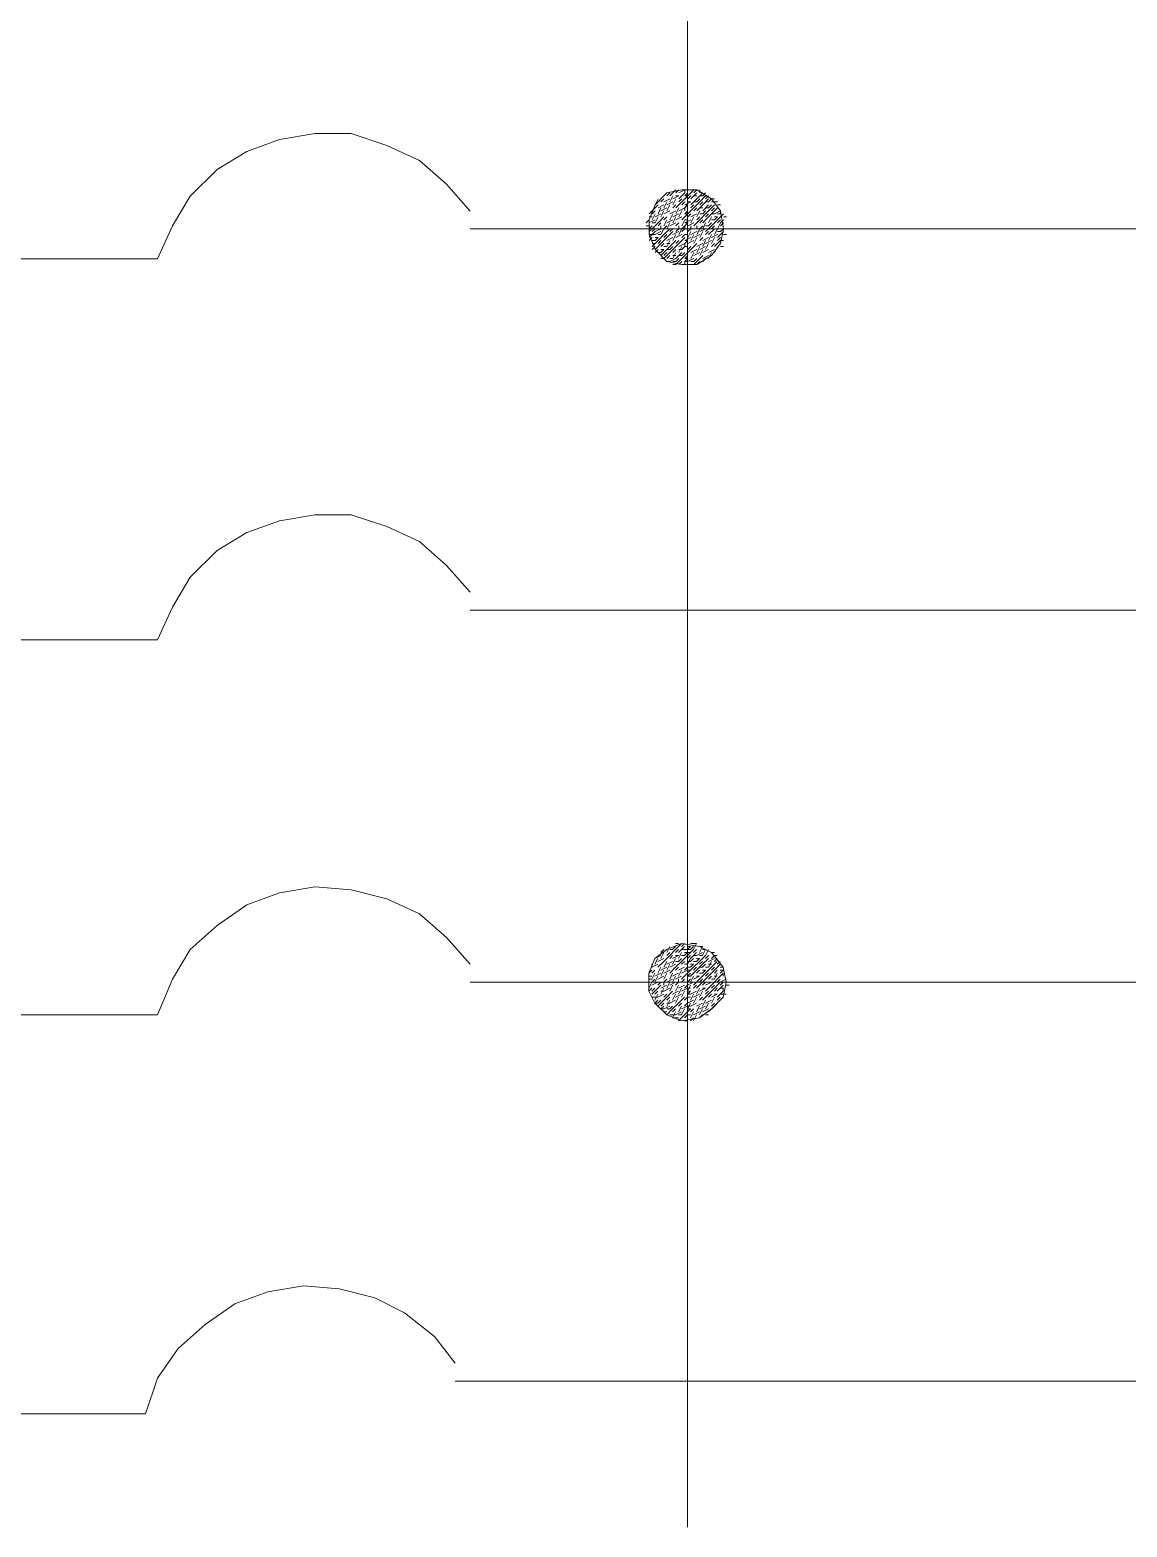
# Model space of a CAD drawing. Header units: metres. Extents: x 0 to 113, y -32 to 21.
# Drawn here: x 22.647 to 23.322, y 14.932 to 15.853 of the extents above; entities that cross this region are included whole.
import ezdxf

# ---------------------------------------------------------------- set-up
doc = ezdxf.new("R2010")
doc.units = ezdxf.units.M
doc.header["$LTSCALE"] = 0.5
doc.layers.add('TABLERO', color=7, linetype='Continuous')

msp = doc.modelspace()

# ---------------------------------------------------------------- linework, layer by layer
at = {"layer": 'TABLERO', "color": 7, "linetype": 'Continuous', "lineweight": 18, "true_color": 0x000007}
for p, q in [((23.05174, 17.15545), (23.05174, 14.93151)), ((23.03907, 15.7505), (23.0409, 15.75234)), ((23.0409, 15.7505), (23.04457, 15.75417)), ((23.04457, 15.75234), (23.0464, 15.75417)), ((23.0464, 15.75234), (23.05006, 15.75417)), ((23.05006, 15.75417), (23.05189, 15.75417)), ((23.05006, 15.7505), (23.05189, 15.75234)), ((23.05189, 15.75417), (23.05372, 15.75417)), ((23.05372, 15.75417), (23.05556, 15.75417)), ((23.05372, 15.74867), (23.05739, 15.75234)), ((23.05556, 15.75234), (23.05739, 15.75417)), ((23.05922, 15.75234), (23.05922, 15.75417)), ((23.06105, 15.7505), (23.06288, 15.75234)), ((23.03174, 15.74501), (23.03357, 15.74867)), ((23.03357, 15.74318), (23.03724, 15.74501)), ((23.03357, 15.73951), (23.03541, 15.74318)), ((23.03541, 15.74867), (23.03724, 15.7505)), ((23.03541, 15.74684), (23.03724, 15.74867)), ((23.03541, 15.74134), (23.03907, 15.74318)), ((23.03724, 15.74684), (23.0409, 15.74867)), ((23.03724, 15.74318), (23.03907, 15.74684)), ((23.03907, 15.74501), (23.04273, 15.74684)), ((23.03907, 15.74134), (23.0409, 15.74501)), ((23.0409, 15.74684), (23.04273, 15.7505)), ((23.04273, 15.74867), (23.0464, 15.7505)), ((23.04273, 15.74501), (23.04457, 15.74867)), ((23.04273, 15.74318), (23.04457, 15.74501)), ((23.04457, 15.7505), (23.0464, 15.7505)), ((23.04457, 15.73951), (23.0464, 15.74318)), ((23.0464, 15.74684), (23.04823, 15.74867)), ((23.0464, 15.74134), (23.05006, 15.74318)), ((23.04823, 15.74501), (23.05006, 15.74684)), ((23.05006, 15.7505), (23.05189, 15.7505)), ((23.05006, 15.74501), (23.05372, 15.74684)), ((23.05006, 15.74501), (23.05189, 15.74501)), ((23.05006, 15.74318), (23.05189, 15.74501)), ((23.05006, 15.74134), (23.05006, 15.74318)), ((23.05189, 15.74867), (23.05372, 15.7505)), ((23.05189, 15.74684), (23.05372, 15.74684)), ((23.05372, 15.74318), (23.05556, 15.74501)), ((23.05556, 15.7505), (23.05739, 15.7505)), ((23.05556, 15.74684), (23.05739, 15.74684)), ((23.05556, 15.74134), (23.05739, 15.74318)), ((23.05739, 15.74684), (23.05922, 15.74867)), ((23.05922, 15.7505), (23.06105, 15.7505)), ((23.05922, 15.74501), (23.06105, 15.74684)), ((23.05922, 15.74318), (23.06105, 15.74318)), ((23.06105, 15.74134), (23.06472, 15.74501)), ((23.06288, 15.74867), (23.06472, 15.7505)), ((23.06288, 15.74684), (23.06472, 15.74684)), ((23.06288, 15.74318), (23.06472, 15.74318)), ((23.06472, 15.74684), (23.06655, 15.74867)), ((23.06472, 15.74318), (23.06655, 15.74501)), ((23.06655, 15.74867), (23.06838, 15.74867)), ((23.06655, 15.74684), (23.06838, 15.74684)), ((23.06655, 15.74134), (23.06838, 15.74318)), ((23.06838, 15.74684), (23.07021, 15.74684)), ((23.07021, 15.74501), (23.07204, 15.74501)), ((23.02625, 15.73402), (23.02808, 15.73585)), ((23.02808, 15.73768), (23.02991, 15.73768)), ((23.02808, 15.73402), (23.03174, 15.73585)), ((23.02991, 15.73951), (23.03174, 15.74134)), ((23.02991, 15.73585), (23.03174, 15.73951)), ((23.02991, 15.73402), (23.03174, 15.73402)), ((23.03174, 15.73768), (23.03541, 15.73951)), ((23.03174, 15.73402), (23.03357, 15.73768)), ((23.03357, 15.73218), (23.03541, 15.73402)), ((23.03541, 15.73768), (23.03724, 15.74134)), ((23.03724, 15.73951), (23.0409, 15.74134)), ((23.03724, 15.73585), (23.03907, 15.73768)), ((23.03724, 15.73218), (23.03907, 15.73585)), ((23.03907, 15.73402), (23.04273, 15.73585)), ((23.03907, 15.73035), (23.0409, 15.73402)), ((23.0409, 15.73951), (23.04457, 15.74134)), ((23.0409, 15.73585), (23.04273, 15.73951)), ((23.0409, 15.73218), (23.04457, 15.73402)), ((23.04273, 15.73768), (23.0464, 15.73951)), ((23.04273, 15.73402), (23.04457, 15.73768)), ((23.04457, 15.73585), (23.04823, 15.73768)), ((23.04457, 15.73218), (23.0464, 15.73402)), ((23.0464, 15.73768), (23.04823, 15.74134)), ((23.04823, 15.73585), (23.05006, 15.73768)), ((23.04823, 15.73218), (23.05006, 15.73585)), ((23.05006, 15.73951), (23.05189, 15.74134)), ((23.05006, 15.73951), (23.05189, 15.73951)), ((23.05006, 15.73585), (23.05189, 15.73585)), ((23.05006, 15.73402), (23.05372, 15.73585)), ((23.05006, 15.73402), (23.05189, 15.73402)), ((23.05006, 15.73218), (23.05189, 15.73402)), ((23.05189, 15.73768), (23.05372, 15.73951)), ((23.05189, 15.73218), (23.05556, 15.73402)), ((23.05372, 15.73768), (23.05739, 15.73951)), ((23.05372, 15.73402), (23.05556, 15.73768)), ((23.05739, 15.73768), (23.05922, 15.74134)), ((23.05739, 15.73585), (23.05922, 15.73768)), ((23.05922, 15.73951), (23.06105, 15.73951)), ((23.05922, 15.73402), (23.06105, 15.73585)), ((23.06105, 15.73951), (23.06288, 15.74134)), ((23.06105, 15.73035), (23.06288, 15.73402)), ((23.06288, 15.73768), (23.06472, 15.73951)), ((23.06472, 15.73402), (23.06655, 15.73768)), ((23.06472, 15.73218), (23.06655, 15.73402)), ((23.06655, 15.73951), (23.06838, 15.73951)), ((23.06655, 15.73585), (23.06838, 15.73585)), ((23.06838, 15.73951), (23.07204, 15.74134)), ((23.06838, 15.73768), (23.07021, 15.73768)), ((23.06838, 15.73585), (23.07021, 15.73768)), ((23.07021, 15.73951), (23.07204, 15.73951)), ((23.07021, 15.73402), (23.07204, 15.73585)), ((23.07204, 15.73951), (23.07204, 15.74134)), ((23.07204, 15.73218), (23.07388, 15.73402)), ((23.07388, 15.73768), (23.07571, 15.73768)), ((23.81016, 15.73022), (22.91802, 15.73022)), ((23.02625, 15.73218), (23.02808, 15.73218)), ((23.02808, 15.73035), (23.02991, 15.73218)), ((23.02808, 15.73035), (23.02991, 15.73035)), ((23.02808, 15.72852), (23.02991, 15.73035)), ((23.02808, 15.72669), (23.02991, 15.72669)), ((23.02808, 15.72302), (23.02991, 15.72486)), ((23.02991, 15.72852), (23.03174, 15.73035)), ((23.02991, 15.72669), (23.03174, 15.72669)), ((23.03174, 15.72669), (23.03541, 15.72852)), ((23.03174, 15.72486), (23.03357, 15.72486)), ((23.03174, 15.72302), (23.03357, 15.72486)), ((23.03357, 15.72669), (23.03541, 15.72669)), ((23.03541, 15.73035), (23.03541, 15.73218)), ((23.03541, 15.73035), (23.03724, 15.73035)), ((23.03541, 15.72669), (23.03724, 15.73035)), ((23.03724, 15.73035), (23.03907, 15.73218)), ((23.03724, 15.72486), (23.03907, 15.72669)), ((23.03907, 15.73035), (23.0409, 15.73035)), ((23.03907, 15.72302), (23.04273, 15.72486)), ((23.0409, 15.72852), (23.04273, 15.73035)), ((23.04273, 15.72669), (23.0464, 15.72852)), ((23.04273, 15.72302), (23.04457, 15.72669)), ((23.04457, 15.72852), (23.0464, 15.73035)), ((23.04457, 15.72486), (23.04823, 15.72669)), ((23.0464, 15.73035), (23.0464, 15.73218)), ((23.0464, 15.73035), (23.04823, 15.73035)), ((23.0464, 15.72669), (23.04823, 15.73035)), ((23.04823, 15.73035), (23.05006, 15.73218)), ((23.04823, 15.72852), (23.05006, 15.73035)), ((23.04823, 15.72486), (23.05006, 15.72669)), ((23.05006, 15.73035), (23.05006, 15.73218)), ((23.05006, 15.73035), (23.05189, 15.73035)), ((23.05006, 15.73035), (23.05189, 15.73035)), ((23.05006, 15.72669), (23.05189, 15.72669)), ((23.05006, 15.72302), (23.05372, 15.72486)), ((23.05189, 15.72852), (23.05372, 15.73035)), ((23.05189, 15.72486), (23.05372, 15.72852)), ((23.05372, 15.73035), (23.05372, 15.73218)), ((23.05372, 15.72669), (23.05739, 15.72852)), ((23.05372, 15.72302), (23.05556, 15.72669)), ((23.05556, 15.73035), (23.05739, 15.73035)), ((23.05556, 15.72486), (23.05922, 15.72669)), ((23.05556, 15.72119), (23.05739, 15.72486)), ((23.05739, 15.73035), (23.05739, 15.73218)), ((23.05739, 15.73035), (23.05922, 15.73035)), ((23.05739, 15.72669), (23.05922, 15.73035)), ((23.05922, 15.73035), (23.06105, 15.73218)), ((23.05922, 15.72852), (23.06288, 15.73035)), ((23.05922, 15.72486), (23.06105, 15.72852)), ((23.05922, 15.72302), (23.06105, 15.72486)), ((23.06105, 15.73035), (23.06288, 15.73035)), ((23.06105, 15.72302), (23.06472, 15.72486)), ((23.06288, 15.73218), (23.06472, 15.73218)), ((23.06288, 15.72852), (23.06472, 15.73035)), ((23.06288, 15.72669), (23.06472, 15.72852)), ((23.06472, 15.72302), (23.06655, 15.72669)), ((23.06655, 15.73035), (23.06838, 15.73218)), ((23.06655, 15.73035), (23.06838, 15.73035)), ((23.06655, 15.72486), (23.07021, 15.72669)), ((23.06655, 15.72119), (23.06838, 15.72486)), ((23.06838, 15.72669), (23.07021, 15.73035)), ((23.07021, 15.72852), (23.07204, 15.72852)), ((23.07021, 15.72486), (23.07388, 15.72852)), ((23.07021, 15.72302), (23.07204, 15.72486)), ((23.07204, 15.73035), (23.07388, 15.73035)), ((23.07204, 15.72852), (23.07388, 15.73035)), ((23.07388, 15.72669), (23.07571, 15.72669)), ((23.02991, 15.72302), (23.03174, 15.72302)), ((23.02991, 15.72119), (23.03174, 15.72119)), ((23.02991, 15.71753), (23.03174, 15.71936)), ((23.03174, 15.7157), (23.03357, 15.71753)), ((23.03357, 15.72119), (23.03541, 15.72302)), ((23.03357, 15.7157), (23.03541, 15.7157)), ((23.03541, 15.71936), (23.03724, 15.72119)), ((23.03541, 15.71753), (23.03724, 15.71753)), ((23.03541, 15.7157), (23.03724, 15.71753)), ((23.03724, 15.71936), (23.03907, 15.71936)), ((23.03724, 15.71386), (23.03907, 15.7157)), ((23.03907, 15.71936), (23.0409, 15.72302)), ((23.03907, 15.72119), (23.0409, 15.72119)), ((23.03907, 15.71753), (23.0409, 15.71753)), ((23.0409, 15.71753), (23.04273, 15.71936)), ((23.04273, 15.7157), (23.04457, 15.71753)), ((23.04273, 15.71203), (23.04457, 15.7157)), ((23.04457, 15.72119), (23.0464, 15.72302)), ((23.0464, 15.71936), (23.05006, 15.72119)), ((23.0464, 15.7157), (23.04823, 15.71936)), ((23.0464, 15.71753), (23.04823, 15.71753)), ((23.04823, 15.71753), (23.05006, 15.71936)), ((23.04823, 15.71386), (23.05006, 15.7157)), ((23.05006, 15.72302), (23.05189, 15.72302)), ((23.05006, 15.72119), (23.05189, 15.72302)), ((23.05006, 15.71936), (23.05006, 15.72119)), ((23.05006, 15.71936), (23.05189, 15.71936)), ((23.05189, 15.72119), (23.05556, 15.72302)), ((23.05189, 15.71753), (23.05372, 15.71936)), ((23.05372, 15.7157), (23.05739, 15.71753)), ((23.05372, 15.71203), (23.05556, 15.7157)), ((23.05556, 15.71386), (23.05922, 15.7157)), ((23.05739, 15.71936), (23.06105, 15.72119)), ((23.05739, 15.7157), (23.05922, 15.71936)), ((23.05922, 15.71753), (23.06288, 15.71936)), ((23.05922, 15.71386), (23.06105, 15.71753)), ((23.06105, 15.71936), (23.06288, 15.72302)), ((23.06105, 15.7157), (23.06472, 15.71753)), ((23.06288, 15.72119), (23.06655, 15.72302)), ((23.06288, 15.71753), (23.06472, 15.72119)), ((23.06472, 15.7157), (23.06838, 15.71753)), ((23.06472, 15.71203), (23.06655, 15.7157)), ((23.06655, 15.71936), (23.06838, 15.72119)), ((23.06838, 15.7157), (23.07021, 15.71936)), ((23.07204, 15.71936), (23.07388, 15.71936)), ((22.72566, 15.7119), (22.56629, 15.7119)), ((23.03541, 15.71203), (23.03724, 15.71203)), ((23.03907, 15.71203), (23.0409, 15.71386)), ((23.03907, 15.7102), (23.0409, 15.7102)), ((23.0409, 15.71203), (23.04273, 15.71203)), ((23.04273, 15.71386), (23.04457, 15.71386)), ((23.04273, 15.7102), (23.04457, 15.7102)), ((23.04273, 15.70837), (23.04457, 15.70837)), ((23.04457, 15.7102), (23.0464, 15.71203)), ((23.0464, 15.71386), (23.04823, 15.71386)), ((23.0464, 15.70837), (23.04823, 15.7102)), ((23.04823, 15.70837), (23.05006, 15.70837)), ((23.05006, 15.71203), (23.05189, 15.71386)), ((23.05006, 15.71203), (23.05189, 15.71203)), ((23.05006, 15.7102), (23.05189, 15.71203)), ((23.05006, 15.7102), (23.05189, 15.7102)), ((23.05006, 15.70837), (23.05006, 15.7102)), ((23.05006, 15.70837), (23.05189, 15.70837)), ((23.05189, 15.7102), (23.05556, 15.71203)), ((23.05189, 15.70837), (23.05372, 15.70837)), ((23.05372, 15.7102), (23.05556, 15.7102)), ((23.05556, 15.7102), (23.05739, 15.71203)), ((23.05739, 15.70837), (23.05922, 15.7102)), ((23.06105, 15.71203), (23.06472, 15.71386)), ((23.06105, 15.7102), (23.06288, 15.71203)), ((23.81016, 15.49573), (22.91802, 15.49573)), ((22.72566, 15.47741), (22.56629, 15.47741)), ((23.03159, 15.2814), (23.03526, 15.28323)), ((23.03526, 15.28506), (23.03709, 15.2869)), ((23.03526, 15.2814), (23.03709, 15.28506)), ((23.03892, 15.28506), (23.04075, 15.28873)), ((23.03892, 15.28323), (23.04075, 15.28506)), ((23.04075, 15.2869), (23.04259, 15.2869)), ((23.04075, 15.2814), (23.04259, 15.28323)), ((23.04259, 15.2869), (23.04442, 15.28873)), ((23.04259, 15.2814), (23.04625, 15.28323)), ((23.04442, 15.29056), (23.04625, 15.29056)), ((23.04442, 15.28506), (23.04625, 15.2869)), ((23.04442, 15.28323), (23.04625, 15.28323)), ((23.04625, 15.28506), (23.04991, 15.28873)), ((23.04625, 15.2814), (23.04808, 15.28506)), ((23.04808, 15.28873), (23.04991, 15.29056)), ((23.04808, 15.2869), (23.04991, 15.2869)), ((23.04808, 15.28323), (23.04991, 15.28323)), ((23.04991, 15.2869), (23.05174, 15.2869)), ((23.04991, 15.28506), (23.05174, 15.28506)), ((23.04991, 15.28323), (23.05174, 15.28506)), ((23.05174, 15.28873), (23.05174, 15.29056)), ((23.05174, 15.28873), (23.05358, 15.28873)), ((23.05174, 15.2869), (23.05358, 15.28873)), ((23.05174, 15.2869), (23.05358, 15.2869)), ((23.05174, 15.28506), (23.05358, 15.28506)), ((23.05174, 15.2814), (23.05358, 15.28323)), ((23.05358, 15.29056), (23.05541, 15.29056)), ((23.05358, 15.2869), (23.05541, 15.28873)), ((23.05541, 15.29056), (23.05724, 15.29056)), ((23.05541, 15.28506), (23.05724, 15.2869)), ((23.05541, 15.28323), (23.05724, 15.28323)), ((23.05724, 15.28323), (23.0609, 15.28506)), ((23.05907, 15.28873), (23.0609, 15.28873)), ((23.05907, 15.28506), (23.0609, 15.28873)), ((23.05907, 15.28323), (23.0609, 15.28323)), ((23.0609, 15.2869), (23.06274, 15.2869)), ((23.0609, 15.28323), (23.06274, 15.2869)), ((23.06274, 15.2814), (23.06457, 15.28323)), ((23.0664, 15.28506), (23.06823, 15.28506)), ((23.0664, 15.2814), (23.06823, 15.28323)), ((23.06823, 15.28323), (23.07006, 15.28323)), ((23.02793, 15.27224), (23.02976, 15.27407)), ((23.02976, 15.2759), (23.02976, 15.27774)), ((23.02976, 15.2759), (23.03343, 15.27774)), ((23.02976, 15.27224), (23.03159, 15.27407)), ((23.02976, 15.26858), (23.03159, 15.27224)), ((23.03159, 15.27774), (23.03343, 15.2814)), ((23.03159, 15.27041), (23.03526, 15.27224)), ((23.03343, 15.27957), (23.03709, 15.2814)), ((23.03343, 15.27224), (23.03526, 15.2759)), ((23.03526, 15.27407), (23.03892, 15.2759)), ((23.03526, 15.27041), (23.03709, 15.27407)), ((23.03709, 15.2759), (23.03892, 15.27957)), ((23.03709, 15.27224), (23.04075, 15.27407)), ((23.03709, 15.26858), (23.03892, 15.27224)), ((23.03892, 15.27774), (23.04259, 15.27957)), ((23.03892, 15.27407), (23.04075, 15.27774)), ((23.04075, 15.2759), (23.04442, 15.27774)), ((23.04075, 15.26858), (23.04259, 15.27224)), ((23.04259, 15.27774), (23.04442, 15.2814)), ((23.04259, 15.27041), (23.04625, 15.27224)), ((23.04442, 15.27957), (23.04625, 15.27957)), ((23.04442, 15.27407), (23.04625, 15.2759)), ((23.04625, 15.27957), (23.04808, 15.2814)), ((23.04625, 15.27407), (23.04991, 15.2759)), ((23.04625, 15.27041), (23.04808, 15.27407)), ((23.04808, 15.27774), (23.04991, 15.27957)), ((23.04808, 15.27224), (23.05174, 15.27407)), ((23.04808, 15.26858), (23.05174, 15.27224)), ((23.04991, 15.27774), (23.05174, 15.27774)), ((23.04991, 15.27407), (23.05174, 15.2759)), ((23.05174, 15.27957), (23.05358, 15.27957)), ((23.05174, 15.2759), (23.05174, 15.27774)), ((23.05174, 15.2759), (23.05358, 15.2759)), ((23.05174, 15.27407), (23.05358, 15.27407)), ((23.05174, 15.27041), (23.05358, 15.27224)), ((23.05358, 15.27957), (23.05541, 15.2814)), ((23.05358, 15.27774), (23.05541, 15.27774)), ((23.05358, 15.2759), (23.05541, 15.27774)), ((23.05541, 15.27957), (23.05724, 15.27957)), ((23.05541, 15.27407), (23.05724, 15.2759)), ((23.05724, 15.2814), (23.05907, 15.2814)), ((23.05724, 15.27957), (23.05907, 15.2814)), ((23.05724, 15.27224), (23.05907, 15.27407)), ((23.05907, 15.27774), (23.0609, 15.27957)), ((23.05907, 15.2759), (23.0609, 15.2759)), ((23.05907, 15.27224), (23.0609, 15.27224)), ((23.0609, 15.2759), (23.06274, 15.27774)), ((23.0609, 15.27407), (23.06274, 15.27407)), ((23.0609, 15.27224), (23.06274, 15.27407)), ((23.06274, 15.2759), (23.06457, 15.2759)), ((23.06274, 15.27041), (23.06457, 15.27224)), ((23.06457, 15.27957), (23.06823, 15.2814)), ((23.06457, 15.2759), (23.0664, 15.27957)), ((23.06457, 15.27774), (23.0664, 15.27774)), ((23.0664, 15.27407), (23.06823, 15.2759)), ((23.06823, 15.27957), (23.07006, 15.2814)), ((23.06823, 15.27224), (23.07006, 15.27407)), ((23.06823, 15.26858), (23.07006, 15.27224)), ((23.07006, 15.27774), (23.0719, 15.27957)), ((23.0719, 15.2759), (23.07373, 15.2759)), ((23.0719, 15.27407), (23.07373, 15.27407)), ((23.0719, 15.27224), (23.07373, 15.27407)), ((23.07373, 15.27041), (23.07373, 15.27224)), ((23.81016, 15.26674), (22.91802, 15.26674)), ((23.02793, 15.27041), (23.02976, 15.27041)), ((23.02793, 15.26858), (23.02976, 15.26858)), ((23.02793, 15.26674), (23.02976, 15.26674)), ((23.02793, 15.26308), (23.02976, 15.26674)), ((23.02793, 15.26125), (23.02976, 15.26308)), ((23.02976, 15.26674), (23.03159, 15.26858)), ((23.02976, 15.26491), (23.03343, 15.26674)), ((23.02976, 15.26125), (23.03159, 15.26308)), ((23.03159, 15.26674), (23.03343, 15.27041)), ((23.03159, 15.26674), (23.03343, 15.26674)), ((23.03343, 15.26858), (23.03709, 15.27041)), ((23.03343, 15.26674), (23.03526, 15.26674)), ((23.03343, 15.26491), (23.03526, 15.26674)), ((23.03526, 15.26674), (23.03709, 15.26674)), ((23.03526, 15.26308), (23.03892, 15.26491)), ((23.03526, 15.25942), (23.03709, 15.26308)), ((23.03709, 15.26674), (23.03892, 15.26858)), ((23.03709, 15.26491), (23.03709, 15.26674)), ((23.03709, 15.26125), (23.04075, 15.26308)), ((23.03892, 15.26674), (23.04259, 15.26858)), ((23.03892, 15.26674), (23.04075, 15.26674)), ((23.03892, 15.26308), (23.04075, 15.26674)), ((23.04075, 15.26491), (23.04442, 15.26674)), ((23.04075, 15.26125), (23.04259, 15.26491)), ((23.04259, 15.26674), (23.04442, 15.27041)), ((23.04442, 15.26858), (23.04808, 15.27041)), ((23.04442, 15.26674), (23.04625, 15.26674)), ((23.04442, 15.26491), (23.04625, 15.26674)), ((23.04442, 15.26125), (23.04625, 15.26491)), ((23.04625, 15.26674), (23.04625, 15.26858)), ((23.04625, 15.26308), (23.04991, 15.26491)), ((23.04625, 15.25942), (23.04808, 15.26308)), ((23.04808, 15.26674), (23.04991, 15.26858)), ((23.04808, 15.26674), (23.04991, 15.26674)), ((23.04808, 15.26125), (23.05174, 15.26308)), ((23.04991, 15.26674), (23.05174, 15.26674)), ((23.04991, 15.26674), (23.05174, 15.26674)), ((23.04991, 15.26308), (23.05174, 15.26491)), ((23.05174, 15.27041), (23.05358, 15.27041)), ((23.05174, 15.26674), (23.05358, 15.26858)), ((23.05174, 15.26491), (23.05174, 15.26674)), ((23.05174, 15.26491), (23.05541, 15.26674)), ((23.05174, 15.26125), (23.05358, 15.26491)), ((23.05174, 15.26308), (23.05358, 15.26308)), ((23.05358, 15.26674), (23.05541, 15.27041)), ((23.05358, 15.26674), (23.05541, 15.26674)), ((23.05541, 15.26858), (23.05907, 15.27041)), ((23.05541, 15.26674), (23.05724, 15.26674)), ((23.05541, 15.26491), (23.05724, 15.26674)), ((23.05541, 15.26308), (23.05724, 15.26491)), ((23.05724, 15.27041), (23.05907, 15.27041)), ((23.05724, 15.26308), (23.0609, 15.26674)), ((23.05724, 15.25942), (23.05907, 15.26308)), ((23.05907, 15.26674), (23.0609, 15.26858)), ((23.05907, 15.26674), (23.0609, 15.26674)), ((23.05907, 15.26125), (23.06274, 15.26308)), ((23.0609, 15.26491), (23.06274, 15.26674)), ((23.0609, 15.26308), (23.06274, 15.26308)), ((23.06274, 15.26491), (23.0664, 15.26674)), ((23.06457, 15.26858), (23.0664, 15.27041)), ((23.06457, 15.26674), (23.0664, 15.26674)), ((23.0664, 15.26858), (23.06823, 15.26858)), ((23.0664, 15.26674), (23.06823, 15.26674)), ((23.0664, 15.26308), (23.06823, 15.26491)), ((23.06823, 15.27041), (23.07006, 15.27041)), ((23.06823, 15.26674), (23.07006, 15.26674)), ((23.06823, 15.26125), (23.07006, 15.26308)), ((23.07006, 15.26674), (23.0719, 15.26858)), ((23.07006, 15.26674), (23.0719, 15.26674)), ((23.07006, 15.26125), (23.07373, 15.26491)), ((23.0719, 15.26674), (23.07556, 15.26858)), ((23.0719, 15.26491), (23.07373, 15.26674)), ((23.0719, 15.26308), (23.07373, 15.26308)), ((23.07556, 15.26491), (23.07739, 15.26491)), ((23.02976, 15.25759), (23.03159, 15.25759)), ((23.03159, 15.25942), (23.03343, 15.26125)), ((23.03159, 15.25575), (23.03343, 15.25942)), ((23.03159, 15.25759), (23.03343, 15.25759)), ((23.03159, 15.25392), (23.03343, 15.25575)), ((23.03159, 15.25392), (23.03343, 15.25392)), ((23.03343, 15.25759), (23.03709, 15.25942)), ((23.03343, 15.25392), (23.03526, 15.25575)), ((23.03526, 15.26125), (23.03709, 15.26125)), ((23.03526, 15.25209), (23.03709, 15.25392)), ((23.03709, 15.25759), (23.03892, 15.25942)), ((23.03892, 15.25575), (23.04075, 15.25759)), ((23.03892, 15.25209), (23.04075, 15.25575)), ((23.03892, 15.25392), (23.04075, 15.25392)), ((23.04075, 15.25392), (23.04442, 15.25575)), ((23.04259, 15.25942), (23.04625, 15.26125)), ((23.04259, 15.25575), (23.04442, 15.25942)), ((23.04442, 15.25759), (23.04808, 15.25942)), ((23.04442, 15.25392), (23.04625, 15.25759)), ((23.04625, 15.25209), (23.04808, 15.25392)), ((23.04808, 15.25759), (23.04991, 15.26125)), ((23.04991, 15.25575), (23.05174, 15.25759)), ((23.04991, 15.25209), (23.05174, 15.25392)), ((23.05174, 15.26125), (23.05358, 15.26125)), ((23.05174, 15.25942), (23.05358, 15.26125)), ((23.05174, 15.25942), (23.05358, 15.25942)), ((23.05174, 15.25759), (23.05358, 15.25759)), ((23.05174, 15.25392), (23.05174, 15.25575)), ((23.05174, 15.25392), (23.05541, 15.25575)), ((23.05174, 15.25026), (23.05358, 15.25392)), ((23.05358, 15.25942), (23.05724, 15.26125)), ((23.05358, 15.25575), (23.05541, 15.25942)), ((23.05358, 15.25209), (23.05724, 15.25392)), ((23.05541, 15.25759), (23.05907, 15.25942)), ((23.05541, 15.25392), (23.05724, 15.25759)), ((23.05724, 15.25209), (23.0609, 15.25392)), ((23.05907, 15.25759), (23.0609, 15.26125)), ((23.05907, 15.25575), (23.0609, 15.25759)), ((23.0609, 15.25209), (23.06274, 15.25575)), ((23.06274, 15.25942), (23.06457, 15.26125)), ((23.06274, 15.25392), (23.0664, 15.25575)), ((23.06274, 15.25026), (23.06457, 15.25392)), ((23.06457, 15.25759), (23.0664, 15.25942)), ((23.0664, 15.25759), (23.07006, 15.25942)), ((23.0664, 15.25392), (23.06823, 15.25759)), ((23.0664, 15.25209), (23.06823, 15.25392)), ((23.06823, 15.25942), (23.07006, 15.25942)), ((23.07006, 15.25575), (23.0719, 15.25759)), ((23.0719, 15.25942), (23.07373, 15.25942)), ((23.07373, 15.25942), (23.07556, 15.25942)), ((22.72566, 15.24659), (22.56629, 15.24659)), ((23.03526, 15.25026), (23.03709, 15.25209)), ((23.03526, 15.25026), (23.03709, 15.25026)), ((23.03709, 15.25026), (23.04075, 15.25209)), ((23.03709, 15.24843), (23.03892, 15.24843)), ((23.03709, 15.24843), (23.03892, 15.24843)), ((23.03892, 15.25026), (23.04075, 15.25026)), ((23.04075, 15.25026), (23.04259, 15.25209)), ((23.04075, 15.24659), (23.04259, 15.24659)), ((23.04259, 15.24843), (23.04442, 15.25026)), ((23.04259, 15.24476), (23.04442, 15.24843)), ((23.04259, 15.24659), (23.04442, 15.24659)), ((23.04259, 15.24476), (23.04442, 15.24476)), ((23.04442, 15.24659), (23.04808, 15.24843)), ((23.04442, 15.24476), (23.04625, 15.24476)), ((23.04625, 15.24843), (23.04808, 15.25209)), ((23.04625, 15.24659), (23.04808, 15.24659)), ((23.04808, 15.25026), (23.05174, 15.25209)), ((23.04808, 15.24659), (23.04991, 15.25026)), ((23.04991, 15.24476), (23.05174, 15.24659)), ((23.05174, 15.25209), (23.05358, 15.25209)), ((23.05174, 15.25026), (23.05358, 15.25026)), ((23.05174, 15.24843), (23.05358, 15.25026)), ((23.05174, 15.24659), (23.05358, 15.24659)), ((23.05358, 15.24843), (23.05541, 15.25026)), ((23.05358, 15.24476), (23.05541, 15.24843)), ((23.05358, 15.24293), (23.05541, 15.24476)), ((23.05541, 15.24659), (23.05907, 15.24843)), ((23.05541, 15.24293), (23.05724, 15.24659)), ((23.05724, 15.24843), (23.05907, 15.25209)), ((23.05907, 15.25026), (23.06274, 15.25209)), ((23.05907, 15.24659), (23.0609, 15.25026)), ((23.05907, 15.24476), (23.0609, 15.24659)), ((23.0609, 15.24843), (23.06457, 15.25026)), ((23.06274, 15.24659), (23.06457, 15.24659)), ((23.81016, 15.02127), (22.90886, 15.02127)), ((22.71834, 15.00112), (22.55896, 15.00112))]:
    msp.add_line(p, q, dxfattribs=at)
for points in [[(22.91802, 15.74121), (22.90336, 15.7577), (22.88687, 15.77235), (22.86672, 15.78151), (22.84474, 15.78884), (22.82276, 15.78884), (22.80077, 15.78518), (22.78062, 15.77785), (22.7623, 15.76686), (22.74582, 15.75037), (22.73482, 15.73205), (22.72566, 15.7119)], [(23.0464, 15.74867), (23.05006, 15.75234), (23.05006, 15.75417)], [(23.05006, 15.74867), (23.05189, 15.7505), (23.05556, 15.75417)], [(23.05372, 15.74501), (23.05739, 15.74867), (23.06105, 15.75234)], [(23.02808, 15.73951), (23.02991, 15.74134), (23.03357, 15.74501)], [(23.04457, 15.74318), (23.04823, 15.74684), (23.05006, 15.74867)], [(23.05006, 15.73768), (23.05189, 15.73951), (23.05556, 15.74318), (23.05922, 15.74684), (23.06288, 15.7505)], [(23.05556, 15.73218), (23.05922, 15.73585), (23.06288, 15.73951), (23.06655, 15.74318), (23.06838, 15.74501)], [(23.05739, 15.74134), (23.06105, 15.74501), (23.06472, 15.74867)], [(23.06105, 15.73402), (23.06472, 15.73768), (23.06838, 15.74134), (23.07021, 15.74318)], [(23.02991, 15.73035), (23.03357, 15.73402), (23.03724, 15.73768)], [(23.06472, 15.73035), (23.06655, 15.73218), (23.07021, 15.73585), (23.07388, 15.73951)], [(23.07021, 15.73035), (23.07204, 15.73402), (23.07388, 15.73585)], [(23.02808, 15.72486), (23.03174, 15.72852), (23.03541, 15.73035)], [(23.02991, 15.71936), (23.03357, 15.72302), (23.03724, 15.72669), (23.0409, 15.73035)], [(23.03174, 15.71753), (23.03541, 15.72119), (23.03907, 15.72486), (23.04273, 15.72852)], [(23.03724, 15.71203), (23.03907, 15.71386), (23.04273, 15.71753), (23.0464, 15.72119), (23.05006, 15.72486)], [(23.06472, 15.72669), (23.06838, 15.73035), (23.07021, 15.73035)], [(23.03541, 15.71386), (23.03724, 15.7157), (23.0409, 15.71936), (23.04457, 15.72302)], [(23.0409, 15.7102), (23.04457, 15.71203), (23.04823, 15.7157)], [(23.05006, 15.71386), (23.05372, 15.71753), (23.05739, 15.72119)], [(23.06838, 15.71936), (23.07204, 15.72302), (23.07388, 15.72302)], [(23.04457, 15.70837), (23.0464, 15.7102), (23.05006, 15.71386)], [(23.05556, 15.70837), (23.05739, 15.7102), (23.06105, 15.71386)], [(22.91802, 15.50673), (22.90336, 15.52321), (22.88687, 15.53787), (22.86672, 15.54703), (22.84474, 15.55435), (22.82276, 15.55435), (22.80077, 15.55069), (22.78062, 15.54336), (22.7623, 15.53237), (22.74582, 15.51588), (22.73482, 15.49757), (22.72566, 15.47741)], [(22.91802, 15.27774), (22.90336, 15.29422), (22.88687, 15.30888), (22.86672, 15.31804), (22.84474, 15.32353), (22.82276, 15.32537), (22.80077, 15.3217), (22.78062, 15.31437), (22.7623, 15.30155), (22.74582, 15.2869), (22.73482, 15.26858), (22.72566, 15.24659)], [(23.03343, 15.2759), (23.03709, 15.27957), (23.04075, 15.28323), (23.04442, 15.2869), (23.04808, 15.29056)], [(23.04075, 15.27224), (23.04442, 15.2759), (23.04808, 15.27957), (23.05174, 15.28323)], [(23.05174, 15.28323), (23.05541, 15.2869), (23.05724, 15.29056)], [(23.05174, 15.27224), (23.05541, 15.2759), (23.05907, 15.27957), (23.06274, 15.28323), (23.06457, 15.2869)], [(23.05174, 15.27774), (23.05358, 15.2814), (23.05724, 15.28506)], [(23.05358, 15.27041), (23.05724, 15.27407), (23.0609, 15.27774), (23.06457, 15.2814)], [(23.05724, 15.26674), (23.05907, 15.26858), (23.06274, 15.27224), (23.0664, 15.2759), (23.07006, 15.27957)], [(23.0609, 15.26674), (23.06457, 15.27041), (23.06823, 15.27407), (23.0719, 15.27774)], [(23.06823, 15.26674), (23.07006, 15.26858), (23.07373, 15.27224)], [(23.02976, 15.25942), (23.03159, 15.26125), (23.03526, 15.26491)], [(23.0609, 15.25575), (23.06457, 15.25942), (23.06823, 15.26308), (23.0719, 15.26674)], [(23.06274, 15.26125), (23.0664, 15.26491), (23.06823, 15.26674)], [(23.07006, 15.25759), (23.07373, 15.26125), (23.07373, 15.26308)], [(23.03343, 15.25209), (23.03526, 15.25392), (23.03892, 15.25759), (23.04259, 15.26125)], [(23.03892, 15.24659), (23.04259, 15.25026), (23.04625, 15.25392), (23.04991, 15.25759)], [(23.06457, 15.24843), (23.06823, 15.25209), (23.0719, 15.25575)], [(23.04625, 15.24293), (23.04991, 15.24659), (23.05174, 15.24843)], [(23.04991, 15.24293), (23.05174, 15.24293), (23.05174, 15.24476)], [(22.90886, 15.03226), (22.89603, 15.04875), (22.87771, 15.0634), (22.85939, 15.07256), (22.83741, 15.07806), (22.81543, 15.07989), (22.79345, 15.07623), (22.77329, 15.0689), (22.75498, 15.05608), (22.73849, 15.04142), (22.72566, 15.0231), (22.71834, 15.00112)]]:
    msp.add_lwpolyline(points, dxfattribs=at)
for points in [[(23.07388, 15.73035), (23.07204, 15.74134), (23.06655, 15.74867), (23.05739, 15.75417), (23.04823, 15.75417), (23.03907, 15.75234), (23.03174, 15.74501), (23.02808, 15.73585), (23.02808, 15.72669), (23.03174, 15.71753), (23.03907, 15.7102), (23.04823, 15.70837), (23.05739, 15.70837), (23.06655, 15.71386), (23.07204, 15.72119)], [(23.07556, 15.26674), (23.07373, 15.2759), (23.0664, 15.28506), (23.05907, 15.28873), (23.04808, 15.29056), (23.03892, 15.2869), (23.03159, 15.2814), (23.02793, 15.27224), (23.02793, 15.26125), (23.03159, 15.25392), (23.03892, 15.24659), (23.04808, 15.24293), (23.05907, 15.24476), (23.0664, 15.25026), (23.07373, 15.25759)]]:
    msp.add_lwpolyline(points, close=True, dxfattribs=at)

doc.saveas('drawing.dxf')
